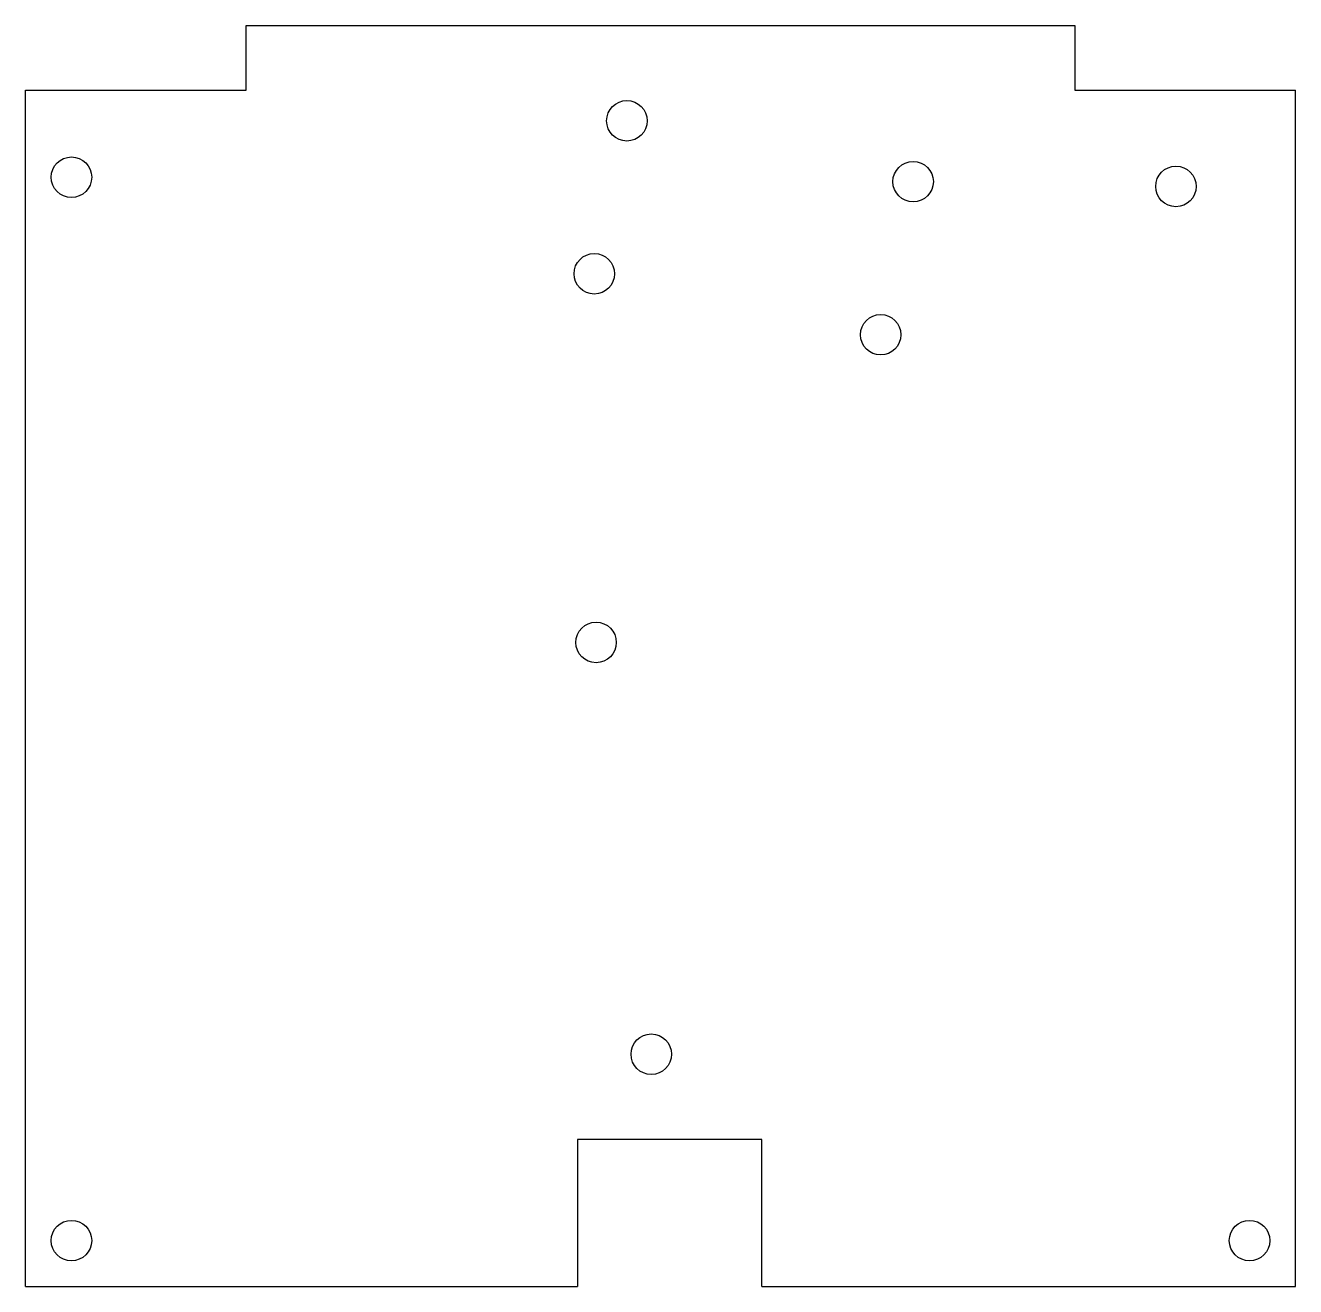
# Model space of a CAD drawing. Header units: millimetres. Extents: x -150 to -12, y -83 to 54.
import ezdxf

# ---------------------------------------------------------------- set-up
doc = ezdxf.new("R2010")
doc.units = ezdxf.units.MM
doc.layers.add('OUTER_AND_FUNCTIONAL_PORTS', color=7, linetype='CONTINUOUS')
doc.layers.add('THROUGH_CUTS', color=3, linetype='CONTINUOUS')

msp = doc.modelspace()

# ---------------------------------------------------------------- linework, layer by layer
at = {"layer": 'OUTER_AND_FUNCTIONAL_PORTS'}
for p, q in [((-126, 54.05), (-36, 54.05)), ((-126, 47), (-126, 54.05)), ((-36, 54.05), (-36, 47)), ((-150, 47), (-126, 47)), ((-150, -83), (-150, 47)), ((-36, 47), (-12, 47)), ((-12, -83), (-12, 47)), ((-90, -67), (-90, -83)), ((-70, -67), (-90, -67)), ((-70, -83), (-70, -67)), ((-150, -83), (-90, -83)), ((-70, -83), (-12, -83))]:
    msp.add_line(p, q, dxfattribs=at)
at = {"layer": 'THROUGH_CUTS'}
for centre in [(-84.65, 43.68), (-145, 37.55), (-53.55, 37.07), (-25, 36.55), (-88.19, 27.06), (-57.08, 20.44), (-88, -13), (-82, -57.75), (-145, -78), (-17, -78)]:
    msp.add_circle(centre, 2.2, dxfattribs=at)

doc.saveas('drawing.dxf')
